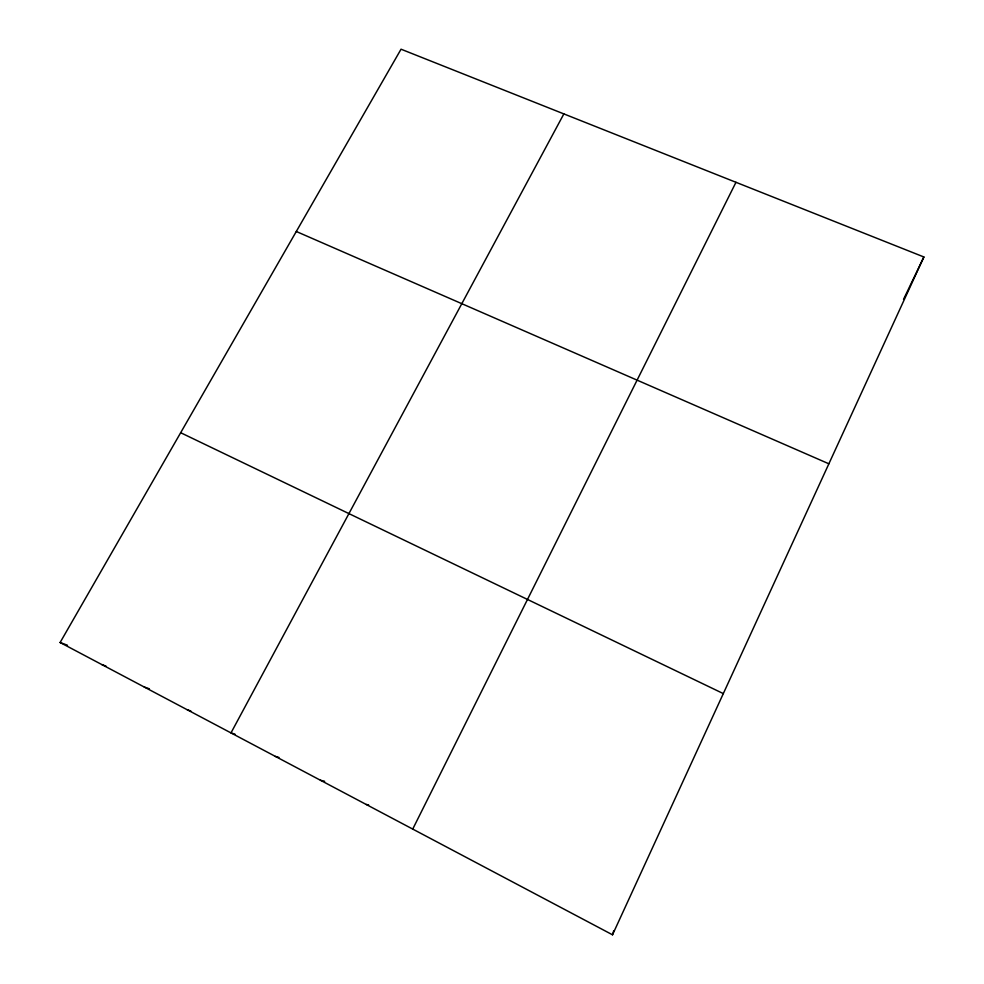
<?xml version="1.0" encoding="UTF-8"?>
<svg xmlns="http://www.w3.org/2000/svg" width="984" height="984" viewBox="0 0 984 984"><rect width="100%" height="100%" fill="white"/><g stroke="black" fill="none" stroke-linecap="round" stroke-linejoin="round"><path stroke-width="1.48" d="M612.515 934.8L923.878 256.972L401.041 49.2L60.122 642.503L612.515 934.8L613.721 930.729M903.533 299.357L923.878 256.972M412.726 829.081L735.971 182.298M563.857 113.91L230.982 732.92L234.992 734.162M366.22 804.469L368.643 804.961M320.427 780.25L324.659 781.296M275.36 756.401L278.964 757.422M187.292 709.796L190.822 710.965M144.254 687.029L149.383 688.812M101.869 664.594L106.014 666.106M60.122 642.503L67.515 645.283M296.295 231.486L828.872 463.796M180.675 432.714L723.314 693.597"/></g></svg>
